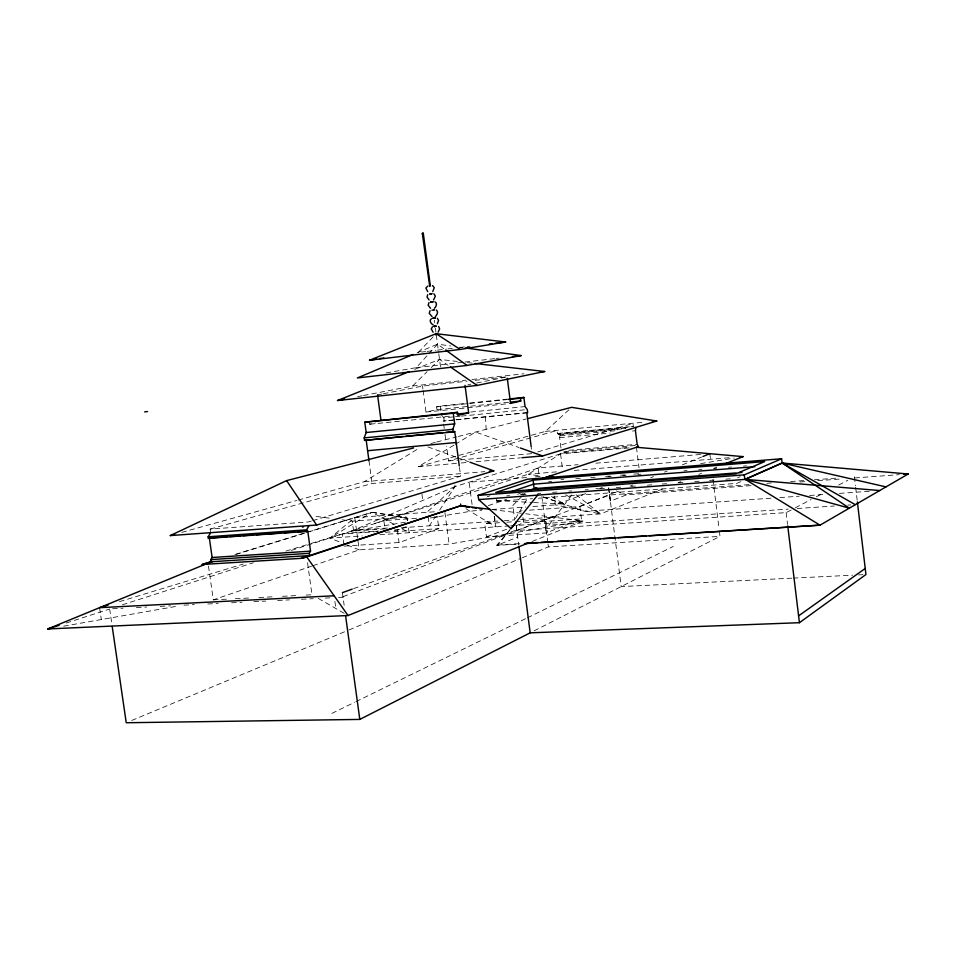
<?xml version="1.0" encoding="UTF-8"?>
<svg xmlns="http://www.w3.org/2000/svg" width="956" height="956" viewBox="0 0 956 956"><rect width="100%" height="100%" fill="white"/><g stroke="black" fill="none" stroke-linecap="round" stroke-linejoin="round"><path stroke-width="0.72" stroke-dasharray="4.78 3.58" d="M560.957 447.994L559.63 437.669L560.132 434.311L625.487 428.288M515.427 518.69L527.162 498.889M439.617 510.181L455.068 486.544L566.478 452.009M571.831 494.921L548.792 525.214L788.27 509.118M510.086 529.72L497.646 545.338L519.921 543.94M510.014 529.72L496.618 545.398L517.387 537.284L516.156 522.538M386.105 372.924L416.278 367.654L427.87 354.843M428.826 353.768L437.513 344.172L450.73 345.964M433.152 336.823L418.25 352.441L425.647 351.557M522.048 496.236L512.846 505.437L514.722 519.885L504.421 520.602M523.063 495.208L525.119 493.165M363.507 395.497L412.61 386.021L427.105 371.681M431.252 367.594L439.533 359.396L457.315 361.452M453.945 445.126L418.358 466.683L545.41 431.407L570.529 408.332M454.877 485.05L455.08 486.544L427.499 511.699L427.882 514.519M434.394 511.795L354.796 517.626L329.904 538.097L340.551 542.375M629.156 447.91L560.551 453.849L528.393 474.176L289.895 550.871M298.2 500.06L364.308 481.693L418.644 448.448M455.211 444.349L475.55 432.028L518.881 447.468M749.05 484.644L609.57 495.017L516.814 530.496L786.143 512.619L794.018 508.496M795.332 507.803L811.082 499.534M816.34 496.785L822.901 493.344M838.663 485.074L847.853 480.259M534.129 630.829L719.999 536.376L719.282 530.544M331.899 713.403L354.652 702.278M355.99 701.62L526.015 618.472M527.354 617.827L673.287 546.462M740.804 481.633L736.861 483.366L538.395 498.231M385.172 528.871L351.27 531.225L455.068 486.544M737.566 477.809L740.195 476.674M417.139 352.752L437.513 344.172L444.588 349.275M131.749 720.454L347.625 630.518M349 629.944L520.877 558.352M522.251 557.778L548.374 546.892L719.999 536.376M529.433 510.169L579.838 506.549L617.743 491.133M630.112 486.102L632.86 484.991M650.725 477.725L653.474 476.602M664.468 472.133L667.216 471.021M682.333 464.867L701.573 457.052M414.725 369.398L439.533 359.396L448.029 365.276M531.99 541.514L583.172 520.924L525.692 513.766M520.65 519.466L600.595 513.922L665.603 487.775M678.055 482.768L680.815 481.645M698.8 474.415L701.561 473.304M714.013 468.297L716.785 467.185M494.228 516.3L494.79 520.554L484.8 524.175L486.461 536.83L546.175 532.946L581.415 518.893L579.838 506.549M751.022 485.636L626.467 494.85L610.621 501.052L608.327 487.942M554.217 516.348L544.514 520.064L546.175 532.946M342.977 596.711L553.99 516.443M486.461 536.83L508.473 528.537M516.73 525.43L523.613 522.836L581.415 518.893M585.765 493.631L555.305 504.888L531.763 506.608M599.615 488.516L602.388 487.488M519.658 511.556L522.024 510.695M353.577 588.633L516.742 529.911M344.076 546.115L399.058 542.53L438.852 528.632L437.274 516.778L434.299 516.993M208.48 566.048L213.284 599.854L311.489 566.203M312.887 565.725L359.181 549.855L449.105 544.119L583.172 520.924L516.575 525.442M488.313 505.605L506.501 499.379M520.494 494.575L523.29 493.619M496.618 499.008L496.917 501.338L502.438 499.462M517.614 494.276L520.375 493.344M374.812 523.53L538.168 467.998L578.117 464.676M394.422 530.389L397.397 530.186L408.093 526.589L405.141 526.792M437.274 516.778L434.729 517.638L429.387 525.8L428.073 515.929M487.106 496.773L489.926 495.841M66.227 623.013L108.757 609.319M122.416 604.79L253.352 562.749M236.347 554.337L372.015 512.297L406.826 517.22L407.71 523.816M234.889 554.456L304.582 533.03M306.004 532.588L372.015 512.297L329.904 538.097L362.205 535.91M119.5 601.635L243.218 564.052M285.88 551.098L310.055 543.749M311.477 543.319L344.184 533.388L378.325 531.034M311.298 521.068L308.453 521.928L210.165 529.098L210.679 532.683M312.72 520.65L460.625 476.172L459.466 467.4M537.762 451.913L632.98 423.412L633.386 426.579L557.444 433.594L557.037 430.487L448.531 460.923L446.572 446.177M557.444 433.594L558.734 434.705L560.132 434.311M210.165 529.098L372.051 483.509L460.625 476.172M181.783 532.384L296.766 500.454M430.893 443.512L435.219 442.401M436.653 442.031L456.825 436.844M458.259 436.474L526.027 419.051M454.447 419.863L443.249 421.094L454.972 419.935M423.102 390.418L425.982 412.06L436.928 409.622L509.01 402.237M369.303 421.202L369.709 424.213L375.433 422.934M436.928 409.622L436.569 406.874L440.262 406.061L468.129 403.181M467.926 384.79L470.83 384.192M476.638 383.021L507.098 376.819L472.969 380.56M377.548 394.864L381.898 394.015M383.356 393.729L422.528 386.081L467.042 381.205M357.735 396.62L362.061 395.784M63.717 626.156L178.39 605.996M351.27 531.225L406.969 521.904M430.415 517.985L472.921 510.886L481.752 510.241M700.676 463.612L734.268 458.067M427.129 351.378L436.02 350.326M437.501 350.147L446.392 349.083M447.874 348.904L452.319 348.378M459.728 347.494L465.656 346.789M467.137 346.61L470.101 346.251M416.278 367.654L463.576 362.205M465.058 362.037L494.611 358.643M496.092 358.464L499.044 358.13M412.61 386.021L466.038 380.141M471.977 379.496L523.924 373.784M469.599 403.026L507.732 399.094M436.569 406.874L507.182 399.584M425.982 412.06L510.564 403.432M470.782 412.036L525.059 406.563M369.709 424.213L452.045 415.968M441.457 414.988L443.799 417.856L454.052 416.828M455.51 416.685L459.908 416.242M461.378 416.099L524.342 409.813M455.916 419.708L527.676 412.61M456.442 419.792L526.792 412.837M545.41 431.407L644.906 422.122M558.017 433.438L633.912 426.424M558.734 434.705L625.845 428.539M560.312 435.769L616.763 430.594M559.63 437.669L610.179 433.056M632.478 431.025L635.453 430.75M568.772 450.3L637.162 444.313M448.531 460.923L458.796 460.027M460.254 459.896L532.074 453.622M635.31 445.508L562.534 451.853L562.702 453.18L628.056 447.504M418.358 466.683L459.788 463.098M461.258 462.979L468.655 462.334M476.064 461.688L520.446 457.852M364.308 481.693L484.835 471.631M595.875 463.194L700.939 454.435M556.523 471.87L528.393 474.176L539.184 475.861L538.168 467.998M574.293 470.424L729.739 457.697M526.505 477.546L469.133 482.194L472.539 508.018M535.336 476.829L541.216 476.351M575.775 478.765L580.244 478.406M590.665 477.582L595.122 477.223M605.542 476.399L610.012 476.04M620.42 475.216L626.383 474.75M633.816 474.152L639.767 473.674M548.66 481.549L551.624 481.322M607.956 476.853L611.207 476.59M622.846 475.67L626.072 475.407M637.963 474.475L640.926 474.236M683.887 470.83L687.005 470.579M698.764 469.647L701.871 469.396M713.654 468.464L716.737 468.225M728.544 467.281L731.603 467.042M743.433 466.098L746.457 465.859M506.68 495.877L509.632 495.662M521.486 494.754L525.931 494.419M537.774 493.511L540.738 493.284M552.592 492.388L557.037 492.041M568.88 491.145L571.843 490.918M585.168 489.902L588.131 489.675M599.986 488.767L604.431 488.432M616.273 487.524L620.719 487.19M631.091 486.401L635.537 486.054M647.379 485.158L651.825 484.812M662.185 484.023L666.631 483.688M678.485 482.78L682.931 482.445M694.773 481.537L699.218 481.203M709.591 480.414L714.024 480.067M725.879 479.171L730.324 478.825M496.917 501.338L532.468 498.674M766.855 483.318L771.313 482.983M790.6 481.549L805.442 480.45M814.345 479.793L838.089 478.024M799.957 482.003L805.884 481.573M817.75 480.689L841.471 478.932M854.819 477.94L899.309 474.654M492.041 509.488L525.884 507.027M342.164 519.837L352.262 521.163L406.826 517.22M416.505 518.272L383.858 520.614L384.85 527.915M770.906 498.207L584.654 511.317L543.032 496.965M779.845 497.574L799.216 496.212M809.648 495.483L824.538 494.431M839.44 493.38L870.737 491.181M387.443 528.023L353.517 530.389L352.262 521.163M401.389 527.748L502.952 520.697M394.649 529.911L399.106 529.6M486.389 523.589L500.932 522.585M506.752 522.191L514.029 521.689M515.475 521.594L546.019 519.49L547.692 532.337M378.074 531.512L342.415 533.962L343.885 544.765M385.447 532.289L438.852 528.632M379.819 534.715L509.178 525.943M510.659 525.848L515.093 525.549M797.196 508.508L834.373 506.011M847.757 505.115L850.732 504.911M497.598 545.016L521.665 543.534M213.284 599.854L229.488 599.018M235.379 598.719L251.583 597.882M258.945 597.512L275.149 596.675M282.522 596.305L298.726 595.469M306.087 595.086L311.979 594.787L307.342 561.292M112.617 608.757L123.025 608.231M136.409 607.562L146.806 607.036M160.19 606.367L170.598 605.841M183.97 605.172L194.379 604.646M207.763 603.977L218.171 603.463M231.543 602.782L241.952 602.268M253.842 601.671L265.732 601.073M277.634 600.476L289.525 599.878M301.415 599.281L313.305 598.683M325.195 598.086L332.628 597.715M338.579 597.416L343.037 597.189M791.771 578.177L621.197 586.59L609.163 491.802M793.253 578.105L852.585 575.189M858.524 574.891L862.969 574.676M496.475 500.538L532.122 502.438M533.603 502.521L564.793 504.182L550.823 496.224M595.911 488.564L598.862 488.803M467.675 362.635L472.121 363.149M491.79 509.536L524.211 513.575M316.197 516.443L332.067 518.522M459.537 347.171L462.477 347.566M560.969 479.255L563.873 479.709M576.05 494.73L600.595 513.922L555.305 504.888L554.169 496.08M543.08 496.929L564.793 504.182M427.906 446.894L455.928 457.099M457.327 457.613L468.536 461.688M616.202 490.942L626.467 494.85M347.207 545.04L359.181 549.855L357.783 539.602M565.617 494.766L600.595 513.922M394.063 524.414L372.015 512.297L407.244 518.331L408.021 524.091M401.843 528.692L409.18 532.719L408.212 525.525M318.264 598.408L344.387 613.417M465.954 508.771L495.865 526.852L494.503 516.515M109.653 608.9L111.78 623.503M99.591 607.681L101.324 619.536M354.796 517.638L357.592 538.144M342.415 592.648L344.148 605.303M334.899 601.444L335.879 608.53M397.397 530.186L399.058 542.53M368.968 460.696L372.051 483.509M443.799 417.856L444.193 420.867M443.644 424.046L444.229 428.467M445.006 434.371L445.795 440.274M440.262 406.061L441.11 412.442M444.899 512.488L449.105 544.119M422.528 386.081L422.911 388.973M421.943 494.204L422.528 498.566M434.347 320.212L434.705 322.913M435.41 328.302L435.948 332.341M436.306 335.006L438.613 352.477M438.804 353.863L440.525 366.841M541.861 496.582L547.8 542.458M547.991 543.928L548.374 546.892M531.13 446.333L531.512 449.248M522.908 517.447L523.613 522.836M516.168 525.501L518.738 545.183M560.551 453.849L562.582 469.659M636.457 447.277L639.038 467.807M709.818 453.694L710.834 461.939M712.985 479.458L719.103 529.086M786.143 512.619L787.565 524.426M854.413 476.805L855.453 485.684M855.632 487.154L857.197 500.466M608.817 487.859L610.203 501.123M485.445 416.792L486.138 429.304"/><path stroke-width="1.43" d="M457.518 412.287L364.774 422.194L366.172 432.518L364.2 437.884L364.547 440.381L453.216 431.909L452.869 429.352L454.674 423.867L453.275 413.267L457.518 412.287L457.924 415.382L468.655 412.861L465.034 385.376M435.315 316.651C436.928 315.086 438.816 311.572 436.247 310.007M210.679 532.683L208.157 536.782L208.372 538.312L306.828 531.393L306.613 529.827L308.967 525.621M309.577 555.544L211.073 561.758L202.182 564.506L301.176 558.34L309.577 555.544L309.266 553.333L310.533 551.158L307.76 531.106L297.483 531.835M211.073 561.758L210.762 559.595L212.124 557.491L209.364 538.025L226.99 536.782M437.334 323.761L438.577 320.463L437.334 318.229M434.406 308.286C436.187 306.864 437.669 302.956 434.908 301.821M478.657 499.594L745.226 479.386L849.334 508.162L782.139 463.027L781.614 458.76L527.449 479.207L478.096 495.375L478.657 499.594L510.97 528.608L537.654 495.112M510.97 528.608L516.156 522.538M432.769 291.58L434.275 287.565L432.482 285.569M438.135 332.138L439.629 328.936L438.661 326.45M433.558 299.945L435.35 296.061L433.833 293.731M427.702 294.639L427.069 297.113L429.136 300.005M112.199 626.419L126.24 722.748L359.803 719.414L530.174 632.836L799.419 622.703L865.945 574.532L857.377 501.936M798.595 615.867L865.228 568.462M429.005 302.562L428.145 305.203L430.547 308.31M430.08 310.652L429.22 313.293L432.112 316.675M781.614 458.76L744.27 474.869L744.82 479.41L782.139 463.027L908.2 473.997L820.021 525.167L524.378 543.665M431.431 318.754C428.647 320.344 431.168 324.12 433.343 325.004M432.494 326.833L431.24 328.924L433.128 332.234M469.934 462.202L493.762 470.878L316.651 525.047L170.288 535.575L286.609 480.605L413.59 447.958M649.327 535.683L820.021 525.167L745.226 479.386L782.139 463.027L885.973 486.891M746.062 479.315L748.691 478.155M413.064 354.473L357.365 377.955L466.994 365.455L521.211 355.572L465.417 347.972M208.073 563.108L47.8 628.952L348.044 615.521L529.23 542.626M702.947 456.49L709.818 453.694M475.084 363.495L544.705 371.502L477.128 385.435L337.516 400.528L409.204 371.621M723.704 464.401L743.063 456.61L636.457 447.277M369.542 360.221L436.127 333.692L505.652 342.009L460.171 349.454L369.542 360.221L376.7 359.074M342.415 592.648L352.178 589.135M527.27 490.99L534.165 488.635L736.096 472.945M510.11 492.041L533.579 484.154L754.822 466.695M302.574 558.316L460.84 505.676L490.32 509.357M533.066 480.127L495.758 492.471L735.702 473.889L764.704 461.581L533.066 480.127L534.165 488.635M301.176 558.34L460.84 505.676L469.372 507.05M59.141 625.296L47.8 628.952L50.692 628.439M306.828 531.393L307.76 531.106M203.652 564.482L212.34 561.781M202.182 564.506L212.136 561.447M521.928 457.721L542.638 455.928L656.784 421.01L571.616 407.34L527.449 418.692M302.431 527.103L303.542 526.768M108.124 605.088L99.591 607.681L334.122 595.779M208.372 538.312L209.364 538.025M170.288 535.575L174.601 534.38M453.216 431.909L454.721 431.526L459.274 465.93M423.293 233.288L430.32 285.76L429.65 285.856L422.301 233.395L423.293 233.252L422.313 233.395M364.547 440.381L403.062 436.462M531.13 446.333L526.792 412.837L527.676 412.61L527.282 409.526L525.059 406.563L523.876 397.421L520.423 398.222L520.781 401.03L510.564 403.432L507.289 378.301M427.75 286.071L425.85 288.055L427.75 291.664M337.516 400.528L344.734 399.13M429.328 285.892L430.308 285.76M740.135 457.088L743.063 456.61L740.099 456.849M429.71 294.006L431.777 293.767M379.568 358.62L383.87 357.926M436.223 334.421L434.908 334.588L436.581 334.385M431.897 293.719L430.057 293.946M432.578 301.881L433.247 301.785L431.276 302.024M432.781 318.288L435.111 317.99M435.35 317.954L433.128 318.24M431.945 310.174L434.323 309.875L433.654 309.959M434.801 326.39C431.706 326.809 439.378 325.793 434.825 326.402L435.506 326.307M434.108 326.486L436.199 326.223M489.353 343.957L492.316 343.598M495.28 343.252L505.652 342.009M512.344 356.6L521.211 355.572M144.667 411.881L147.559 411.558M540.248 371.992L544.705 371.502M509.201 398.939L523.876 397.421M508.652 399.441L520.423 398.222M510.48 402.094L520.781 401.03M364.774 422.194L453.275 413.267M456.789 414.056L468.655 412.861M366.172 432.518L454.674 423.867M364.2 437.884L452.869 429.352M406.013 436.187L442.915 432.65M445.866 432.375L454.721 431.526M652.339 421.429L656.784 421.01M367.606 450.718L456.179 442.52M489.293 471.248L493.762 470.878M739.072 472.718L742.035 472.479M478.096 495.375L744.27 474.869M903.755 474.319L908.2 473.997M208.157 536.782L306.613 529.827M879.675 490.548L745.226 479.386M229.93 536.579L240.207 535.862M243.147 535.647L253.424 534.93M256.363 534.715L281.327 532.97M284.267 532.755L294.544 532.038M212.124 557.491L310.533 551.158M210.762 559.595L309.266 553.333M302.323 557.205L306.745 556.93L348.044 615.521M526.123 543.259L538.001 542.53M540.965 542.351L552.843 541.622M557.3 541.347L569.167 540.606M572.142 540.427L584.008 539.698M586.984 539.519L600.344 538.694M603.308 538.515L615.186 537.774M618.15 537.595L646.352 535.862M472.216 507.517L476.482 508.198M479.315 508.652L482.159 509.118M467.986 507.062L460.852 505.676L460.613 504.003M520.279 447.97L542.638 455.928M782.139 463.027L855.202 504.613M535.587 487.536L538.132 488.982M436.127 333.692L460.171 349.454M450.455 366.961L477.128 385.435M445.771 350.123L466.994 365.455M553.847 477.355L551.516 475.526L542.351 478.574L638.453 446.607L637.162 444.313L635.453 430.75L635.895 427.332M286.609 480.605L316.651 525.047M345.558 615.545L359.803 719.414M377.548 394.864L380.978 420.258M366.16 439.999L368.968 460.696M518.917 546.581L530.174 632.836M787.744 525.896L799.419 622.703M430.642 302.12L431.921 301.953L430.642 302.12"/></g></svg>
